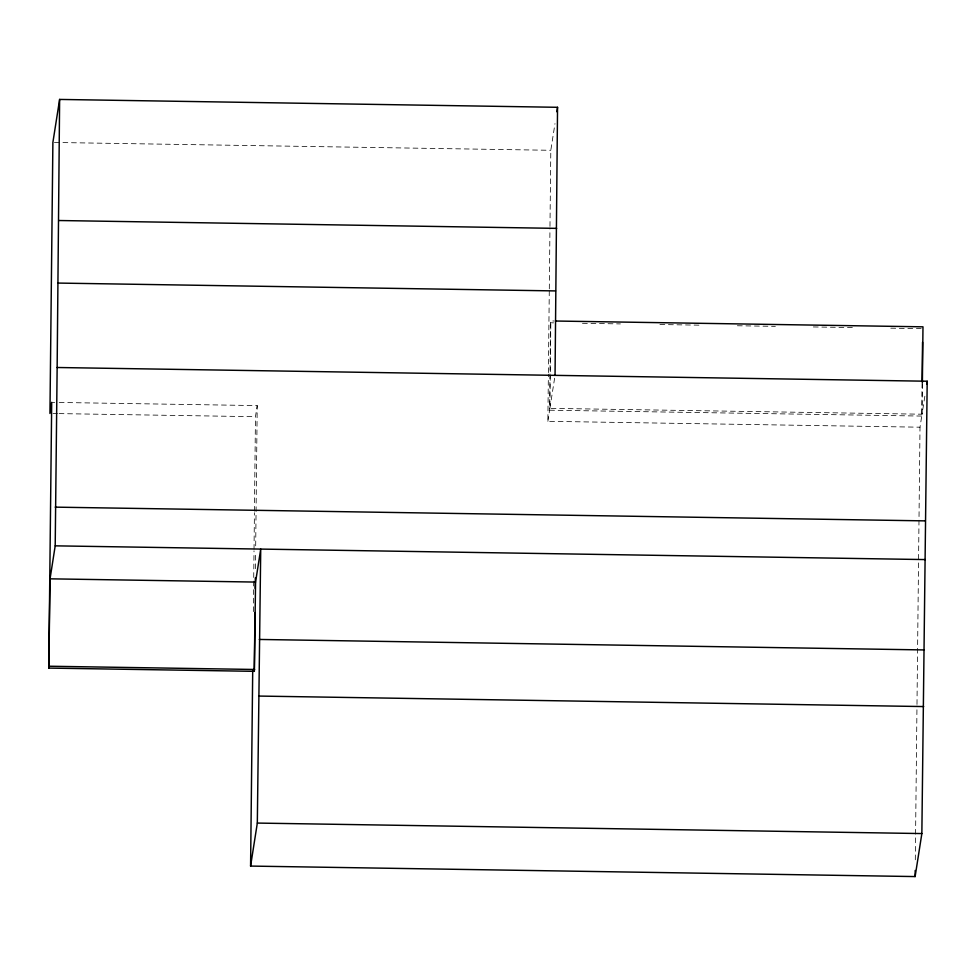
<?xml version="1.0" encoding="UTF-8"?>
<svg xmlns="http://www.w3.org/2000/svg" width="976" height="976" viewBox="0 0 976 976"><rect width="100%" height="100%" fill="white"/><g stroke="black" fill="none" stroke-linecap="round" stroke-linejoin="round"><path stroke-width="0.73" stroke-dasharray="4.88 3.66" d="M253.345 611.623L254.016 550.842M254.028 549.317L254.419 512.742M254.443 511.217L255.468 416.703L257.213 405.589L56.254 402.417M255.431 568.691L255.614 551.916M255.688 545.816L257.213 405.589M922.1 382.921L921.747 416.069L920.002 427.195L547.865 421.315L548.378 374.113M548.39 372.6L549.281 290.372M549.305 288.847L549.964 227.945M549.976 226.42L550.806 150.292L554.99 123.598M547.865 421.315L549.598 410.201L550.549 322.8L550.842 320.945L553.88 320.994M924.858 396.219L922.039 414.214L549.891 408.346L550.842 320.945M915.305 859.807L916.976 705.953M916.989 704.428L920.002 427.195M922.039 414.214L922.381 382.58M549.891 408.346L554.819 376.858M54.412 142.459L550.806 150.292M550.549 322.8L553.587 322.849M582.452 323.3L620.419 323.91M659.91 324.532L699.414 325.154M737.38 325.752L775.359 326.35M813.325 326.948L854.342 327.594M890.795 328.168L921.173 328.656M51.691 402.344L54.729 402.393M549.598 410.201L921.747 416.069M52.997 413.507L57.56 413.58M59.085 413.604L255.468 416.703"/><path stroke-width="1.46" d="M59.621 99.43L57.145 367.501L927.2 381.226L921.856 833.565L915.122 876.57L250.588 866.078L257.322 823.073L260.726 549.085L255.566 582.074L254.321 671.329L48.8 668.084L51.691 402.344L49.947 413.458L52.887 142.435L59.621 99.43L557.54 107.299L555.051 375.357M48.8 668.084L50.044 578.829L55.205 545.84L57.145 367.501M250.588 866.078L252.711 670.39M254.321 671.329L254.956 612.562M255.224 588.455L255.334 577.829M915.122 876.57L915.183 870.47M922.125 381.421L922.552 342.234M922.381 382.58L922.979 326.826L555.393 321.019M556.845 111.74L557.54 107.299M926.736 384.227L927.2 381.226M58.743 220.515L556.649 228.372M57.633 283.064L555.539 290.921M55.193 507.142L925.248 520.879M55.205 545.84L925.26 559.577M50.044 578.829L255.566 582.074M259.311 639.451L923.845 649.931M49.093 666.23L254.614 669.475M259.128 696.071L923.662 706.563M257.322 823.073L921.856 833.565"/></g></svg>
